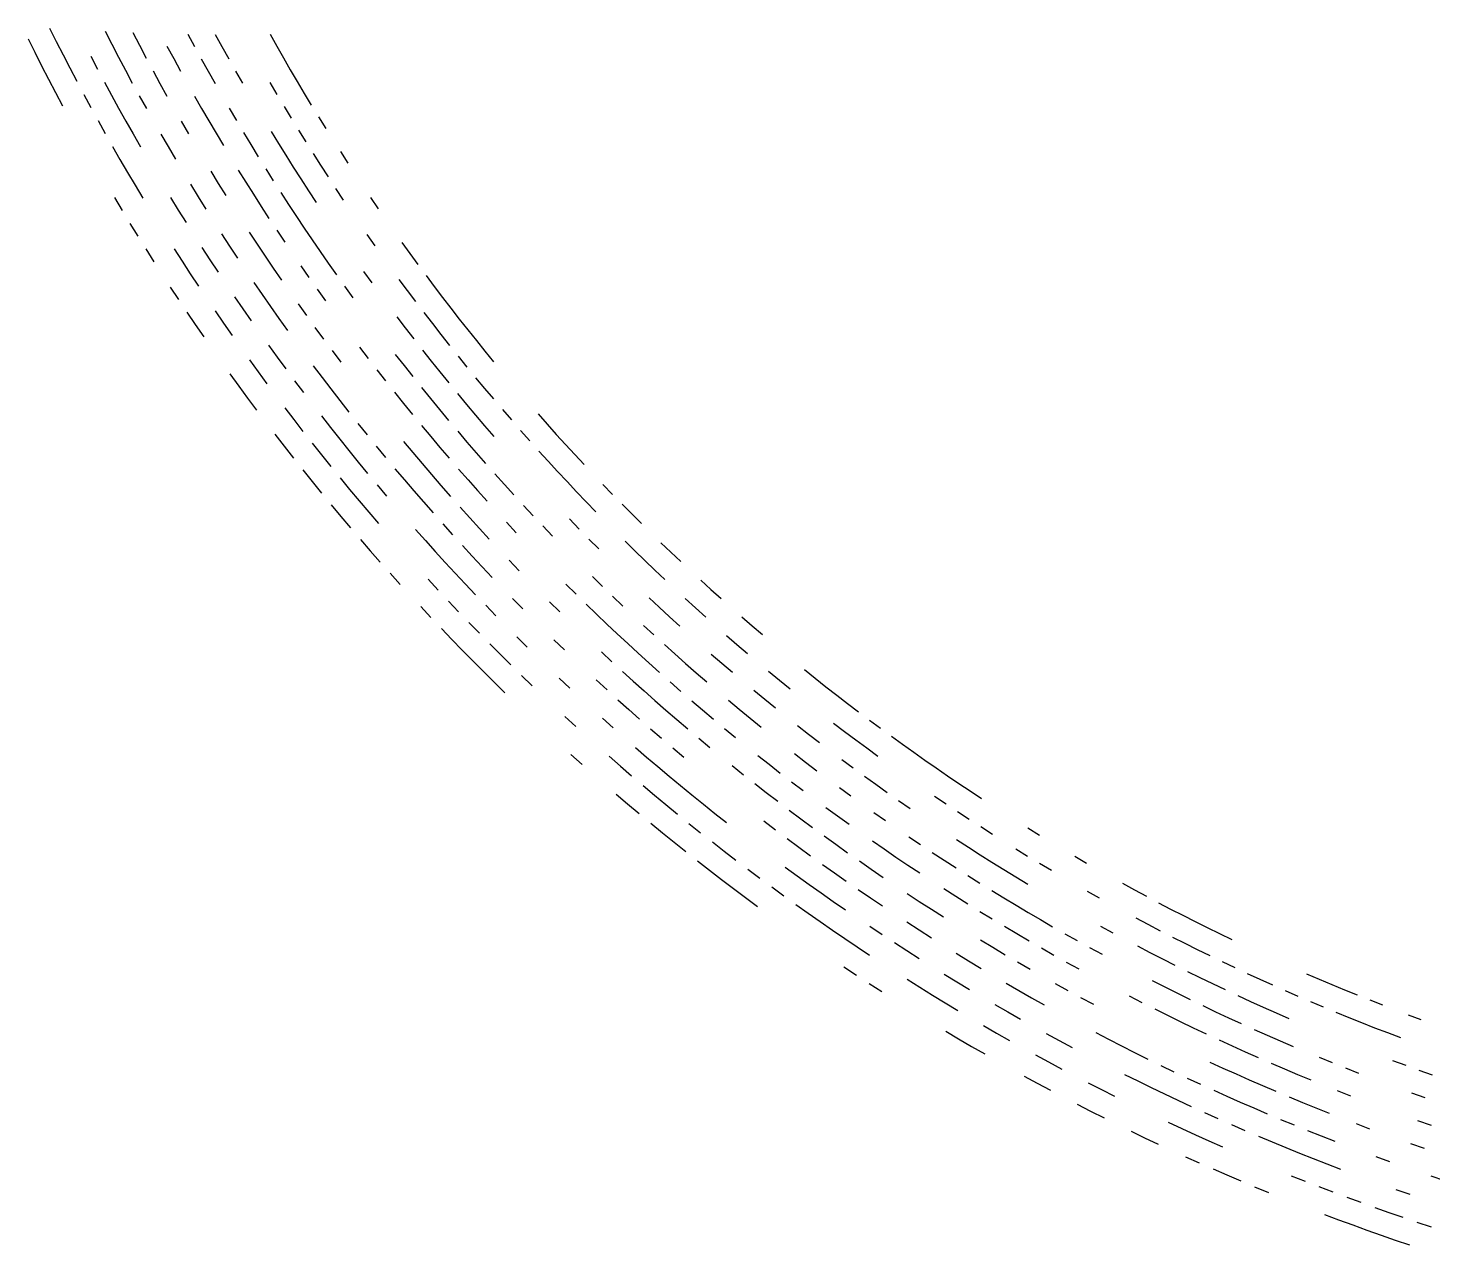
# Model space of a CAD drawing. Header units: metres. Extents: x -298 to 300, y -298 to 299.
# Drawn here: x -267.4 to -92.7, y -282.1 to -130.7 of the extents above; entities that cross this region are included whole.
import ezdxf

# ---------------------------------------------------------------- set-up
doc = ezdxf.new("R2010")
doc.units = ezdxf.units.M

msp = doc.modelspace()

# ---------------------------------------------------------------- linework, layer by layer
for p, q in [((-264.76736, -130.72798, -692.8203), (-263.93808, -132.38762, -692.8203)), ((-267.44308, -132.0641, -692.8203), (-266.6053, -133.74062, -692.8203)), ((-263.93808, -132.38762, -692.8203), (-263.0984, -134.04195, -692.8203)), ((-257.86813, -131.13142, -692.8203), (-257.03647, -132.74767, -692.8203)), ((-257.03647, -132.74767, -692.8203), (-256.19464, -134.35863, -692.8203)), ((-254.42897, -131.27888, -692.8203), (-253.59648, -132.87349, -692.8203)), ((-247.57301, -131.46584, -692.8203), (-246.73946, -133.01735, -692.8203)), ((-244.15678, -131.5056, -692.8203), (-243.32307, -133.0356, -692.8203)), ((-237.34941, -131.47804, -692.8203), (-236.516, -132.96529, -692.8203)), ((-266.6053, -133.74062, -692.8203), (-265.75696, -135.41182, -692.8203)), ((-263.0984, -134.04195, -692.8203), (-262.24832, -135.691, -692.8203)), ((-259.64285, -134.21846, -692.8203), (-258.79175, -135.84575, -692.8203)), ((-256.19464, -134.35863, -692.8203), (-255.34279, -135.96425, -692.8203)), ((-253.59648, -132.87349, -692.8203), (-252.75392, -134.46278, -692.8203)), ((-250.16402, -132.96333, -692.8203), (-249.32103, -134.53108, -692.8203)), ((-249.32103, -134.53108, -692.8203), (-248.46819, -136.09346, -692.8203)), ((-245.8962, -134.56355, -692.8203), (-245.04323, -136.10442, -692.8203)), ((-243.32307, -133.0356, -692.8203), (-242.47975, -134.56032, -692.8203)), ((-236.516, -132.96529, -692.8203), (-235.6733, -134.44722, -692.8203)), ((-235.6733, -134.44722, -692.8203), (-234.82127, -135.92378, -692.8203)), ((-265.75696, -135.41182, -692.8203), (-264.8982, -137.07765, -692.8203)), ((-262.24832, -135.691, -692.8203), (-261.3879, -137.33461, -692.8203)), ((-255.34279, -135.96425, -692.8203), (-254.48079, -137.56447, -692.8203)), ((-251.90147, -136.04677, -692.8203), (-251.03908, -137.62535, -692.8203)), ((-245.04323, -136.10442, -692.8203), (-244.18062, -137.63988, -692.8203)), ((-241.62688, -136.07973, -692.8203), (-240.76448, -137.5937, -692.8203)), ((-234.82127, -135.92378, -692.8203), (-233.96004, -137.39497, -692.8203)), ((-264.8982, -137.07765, -692.8203), (-264.02893, -138.73805, -692.8203)), ((-257.93048, -137.46767, -692.8203), (-257.059, -139.08412, -692.8203)), ((-251.03908, -137.62535, -692.8203), (-250.16676, -139.19847, -692.8203)), ((-237.35753, -137.51204, -692.8203), (-236.48625, -138.99913, -692.8203)), ((-233.96004, -137.39497, -692.8203), (-233.08955, -138.86073, -692.8203)), ((-264.02893, -138.73805, -692.8203), (-263.14932, -140.39293, -692.8203)), ((-260.5172, -138.97282, -692.8203), (-259.63626, -140.60548, -692.8203)), ((-257.059, -139.08412, -692.8203), (-256.17743, -140.69502, -692.8203)), ((-253.60881, -139.1592, -692.8203), (-252.72682, -140.74843, -692.8203)), ((-246.73317, -139.20198, -692.8203), (-245.85109, -140.748, -692.8203)), ((-233.08955, -138.86073, -692.8203), (-232.20992, -140.32094, -692.8203)), ((-256.17743, -140.69502, -692.8203), (-255.28575, -142.30037, -692.8203)), ((-245.85109, -140.748, -692.8203), (-244.9593, -142.28838, -692.8203)), ((-242.42653, -140.69435, -692.8203), (-241.53517, -142.21321, -692.8203)), ((-235.60567, -140.4807, -692.8203), (-234.71577, -141.95668, -692.8203)), ((-258.74506, -142.23256, -692.8203), (-257.84366, -143.85399, -692.8203)), ((-255.28575, -142.30037, -692.8203), (-254.38399, -143.90004, -692.8203)), ((-248.39262, -142.32802, -692.8203), (-247.49086, -143.88438, -692.8203)), ((-244.9593, -142.28838, -692.8203), (-244.05785, -143.82314, -692.8203)), ((-231.32112, -141.77559, -692.8203), (-230.42317, -143.22462, -692.8203)), ((-254.38399, -143.90004, -692.8203), (-253.47224, -145.494, -692.8203)), ((-250.933, -143.91005, -692.8203), (-250.02126, -145.48233, -692.8203)), ((-244.05785, -143.82314, -692.8203), (-243.1468, -145.35219, -692.8203)), ((-240.6343, -143.72646, -692.8203), (-239.72389, -145.23396, -692.8203)), ((-237.22044, -143.59438, -692.8203), (-236.31099, -145.08044, -692.8203)), ((-233.81667, -143.42708, -692.8203), (-232.90831, -144.89174, -692.8203)), ((-256.9321, -145.46971, -692.8203), (-256.0104, -147.07965, -692.8203)), ((-250.02126, -145.48233, -692.8203), (-249.09966, -147.04881, -692.8203)), ((-239.72389, -145.23396, -692.8203), (-238.8041, -146.73573, -692.8203)), ((-236.31099, -145.08044, -692.8203), (-235.39223, -146.56075, -692.8203)), ((-235.39223, -146.56075, -692.8203), (-234.46419, -148.03523, -692.8203)), ((-231.9908, -146.35065, -692.8203), (-231.06416, -147.80376, -692.8203)), ((-228.60017, -146.10555, -692.8203), (-227.67513, -147.53734, -692.8203)), ((-256.0104, -147.07965, -692.8203), (-255.07866, -148.68378, -692.8203)), ((-244.72719, -148.51889, -692.8203), (-243.78664, -150.05202, -692.8203)), ((-241.29597, -148.39291, -692.8203), (-240.35631, -149.90446, -692.8203)), ((-237.8749, -148.23166, -692.8203), (-236.9363, -149.7217, -692.8203)), ((-234.46419, -148.03523, -692.8203), (-233.52687, -149.50383, -692.8203)), ((-231.06416, -147.80376, -692.8203), (-230.12843, -149.25099, -692.8203)), ((-255.07866, -148.68378, -692.8203), (-254.13686, -150.28197, -692.8203)), ((-254.13686, -150.28197, -692.8203), (-253.18501, -151.8742, -692.8203)), ((-247.22707, -150.16423, -692.8203), (-246.27611, -151.71304, -692.8203)), ((-243.78664, -150.05202, -692.8203), (-242.8365, -151.5792, -692.8203)), ((-240.35631, -149.90446, -692.8203), (-239.40715, -151.41008, -692.8203)), ((-233.52687, -149.50383, -692.8203), (-232.5804, -150.9665, -692.8203)), ((-256.70343, -151.81729, -692.8203), (-255.74184, -153.42575, -692.8203)), ((-249.72566, -151.8115, -692.8203), (-248.76433, -153.37595, -692.8203)), ((-246.27611, -151.71304, -692.8203), (-245.31544, -153.25581, -692.8203)), ((-239.40715, -151.41008, -692.8203), (-238.44856, -152.90968, -692.8203)), ((-235.98836, -151.20581, -692.8203), (-235.03114, -152.68393, -692.8203)), ((-232.5804, -150.9665, -692.8203), (-231.62477, -152.4232, -692.8203)), ((-229.18361, -150.6923, -692.8203), (-228.22975, -152.12764, -692.8203)), ((-224.84639, -151.79736, -692.8203), (-223.8857, -153.2054, -692.8203)), ((-248.76433, -153.37595, -692.8203), (-247.7932, -154.93433, -692.8203)), ((-238.44856, -152.90968, -692.8203), (-237.4806, -154.40321, -692.8203)), ((-235.03114, -152.68393, -692.8203), (-234.06465, -154.15598, -692.8203)), ((-254.77019, -155.02812, -692.8203), (-253.78847, -156.62433, -692.8203)), ((-234.06465, -154.15598, -692.8203), (-233.08894, -155.62192, -692.8203)), ((-243.36525, -156.32306, -692.8203), (-242.37575, -157.84743, -692.8203)), ((-239.92879, -156.12437, -692.8203), (-238.94063, -157.62712, -692.8203)), ((-236.50328, -155.89061, -692.8203), (-235.51662, -157.37184, -692.8203)), ((-233.08894, -155.62192, -692.8203), (-232.10408, -157.08165, -692.8203)), ((-232.10408, -157.08165, -692.8203), (-231.11006, -158.53519, -692.8203)), ((-225.31447, -156.39722, -692.8203), (-224.3249, -157.80804, -692.8203)), ((-252.79674, -158.21432, -692.8203), (-251.79506, -159.79803, -692.8203)), ((-249.27834, -158.18228, -692.8203), (-248.27702, -159.74374, -692.8203)), ((-245.82167, -158.03258, -692.8203), (-244.82137, -159.57233, -692.8203)), ((-242.37575, -157.84743, -692.8203), (-241.37666, -159.36551, -692.8203)), ((-238.94063, -157.62712, -692.8203), (-237.94301, -159.12363, -692.8203)), ((-231.11006, -158.53519, -692.8203), (-230.10695, -159.98242, -692.8203)), ((-220.95094, -157.3928, -692.8203), (-219.95525, -158.7762, -692.8203)), ((-219.95525, -158.7762, -692.8203), (-218.95088, -160.15329, -692.8203)), ((-248.27702, -159.74374, -692.8203), (-247.26591, -161.2989, -692.8203)), ((-244.82137, -159.57233, -692.8203), (-243.81142, -161.10574, -692.8203)), ((-237.94301, -159.12363, -692.8203), (-236.93605, -160.6138, -692.8203)), ((-236.93605, -160.6138, -692.8203), (-235.91975, -162.09763, -692.8203)), ((-233.51558, -160.31549, -692.8203), (-232.5012, -161.77779, -692.8203)), ((-230.10695, -159.98242, -692.8203), (-229.09477, -161.42331, -692.8203)), ((-247.26591, -161.2989, -692.8203), (-246.24507, -162.84764, -692.8203)), ((-239.35005, -162.38264, -692.8203), (-238.32259, -163.8816, -692.8203)), ((-225.7007, -161.03432, -692.8203), (-224.68202, -162.44748, -692.8203)), ((-221.30336, -162.00284, -692.8203), (-220.2787, -163.3883, -692.8203)), ((-217.93788, -161.52402, -692.8203), (-216.9163, -162.88837, -692.8203)), ((-249.76198, -162.94641, -692.8203), (-248.73067, -164.51091, -692.8203)), ((-241.76277, -164.15335, -692.8203), (-240.72414, -165.66742, -692.8203)), ((-238.32259, -163.8816, -692.8203), (-237.28572, -165.37405, -692.8203)), ((-231.4777, -163.23369, -692.8203), (-230.44508, -164.68312, -692.8203)), ((-228.07356, -162.8578, -692.8203), (-227.04338, -164.28584, -692.8203)), ((-220.2787, -163.3883, -692.8203), (-219.24538, -164.7673, -692.8203)), ((-216.9163, -162.88837, -692.8203), (-215.88618, -164.24623, -692.8203)), ((-215.88618, -164.24623, -692.8203), (-214.84755, -165.5976, -692.8203)), ((-244.17433, -165.92569, -692.8203), (-243.12453, -167.45486, -692.8203)), ((-240.72414, -165.66742, -692.8203), (-239.67604, -167.17491, -692.8203)), ((-237.28572, -165.37405, -692.8203), (-236.23958, -166.85992, -692.8203)), ((-233.8593, -165.0459, -692.8203), (-232.81526, -166.51024, -692.8203)), ((-214.84755, -165.5976, -692.8203), (-213.80049, -166.94237, -692.8203)), ((-247.68956, -166.0689, -692.8203), (-246.63866, -167.62029, -692.8203)), ((-246.63866, -167.62029, -692.8203), (-245.57808, -169.16505, -692.8203)), ((-243.12453, -167.45486, -692.8203), (-242.06514, -168.9774, -692.8203)), ((-236.23958, -166.85992, -692.8203), (-235.18404, -168.33919, -692.8203)), ((-221.57307, -166.64806, -692.8203), (-220.51924, -168.03511, -692.8203)), ((-218.20341, -166.13977, -692.8203), (-217.15285, -167.50566, -692.8203)), ((-217.15285, -167.50566, -692.8203), (-216.09377, -168.86488, -692.8203)), ((-213.80049, -166.94237, -692.8203), (-212.74501, -168.28055, -692.8203)), ((-231.76204, -167.96799, -692.8203), (-230.69966, -169.41908, -692.8203)), ((-220.51924, -168.03511, -692.8203), (-219.45674, -169.41551, -692.8203)), ((-216.09377, -168.86488, -692.8203), (-215.02614, -170.21744, -692.8203)), ((-212.74501, -168.28055, -692.8203), (-211.68114, -169.61205, -692.8203)), ((-237.55153, -170.16997, -692.8203), (-236.47517, -171.6574, -692.8203)), ((-229.62825, -170.86343, -692.8203), (-228.54774, -172.30103, -692.8203)), ((-226.22426, -170.41492, -692.8203), (-225.14668, -171.83112, -692.8203)), ((-218.38557, -170.78917, -692.8203), (-217.30586, -172.15607, -692.8203)), ((-211.68114, -169.61205, -692.8203), (-210.60896, -170.93681, -692.8203)), ((-210.60896, -170.93681, -692.8203), (-209.52846, -172.2548, -692.8203)), ((-239.91777, -172.00232, -692.8203), (-238.82991, -173.50458, -692.8203)), ((-236.47517, -171.6574, -692.8203), (-235.38957, -173.138, -692.8203)), ((-231.96214, -172.73671, -692.8203), (-230.86986, -174.18892, -692.8203)), ((-221.75917, -171.32712, -692.8203), (-220.67598, -172.71521, -692.8203)), ((-220.67598, -172.71521, -692.8203), (-219.58409, -174.09647, -692.8203)), ((-217.30586, -172.15607, -692.8203), (-216.21754, -173.51616, -692.8203)), ((-213.95006, -171.56322, -692.8203), (-212.86555, -172.9022, -692.8203)), ((-242.33842, -173.75879, -692.8203), (-241.2394, -175.27634, -692.8203)), ((-238.82991, -173.50458, -692.8203), (-237.73262, -174.99995, -692.8203)), ((-234.2947, -174.61176, -692.8203), (-233.19057, -176.0786, -692.8203)), ((-230.86986, -174.18892, -692.8203), (-229.76845, -175.63423, -692.8203)), ((-224.06023, -173.24051, -692.8203), (-222.96498, -174.64304, -692.8203)), ((-216.21754, -173.51616, -692.8203), (-215.12074, -174.86935, -692.8203)), ((-211.77269, -174.23434, -692.8203), (-210.67146, -175.55957, -692.8203)), ((-241.2394, -175.27634, -692.8203), (-240.13084, -176.78693, -692.8203)), ((-229.76845, -175.63423, -692.8203), (-228.65804, -177.07257, -692.8203)), ((-221.86092, -176.03862, -692.8203), (-220.74812, -177.42723, -692.8203)), ((-218.48357, -175.47083, -692.8203), (-217.3744, -176.83821, -692.8203)), ((-214.01546, -176.2156, -692.8203), (-212.90175, -177.55489, -692.8203)), ((-210.67146, -175.55957, -692.8203), (-209.56197, -176.87784, -692.8203)), ((-240.13084, -176.78693, -692.8203), (-239.01283, -178.29051, -692.8203)), ((-235.51003, -177.96983, -692.8203), (-234.38481, -179.44421, -692.8203)), ((-228.65804, -177.07257, -692.8203), (-227.53862, -178.5039, -692.8203)), ((-220.74812, -177.42723, -692.8203), (-219.62666, -178.8088, -692.8203)), ((-217.3744, -176.83821, -692.8203), (-216.25673, -178.1986, -692.8203)), ((-216.25673, -178.1986, -692.8203), (-215.13051, -179.55193, -692.8203)), ((-212.90175, -177.55489, -692.8203), (-211.77968, -178.88713, -692.8203)), ((-208.44423, -178.1891, -692.8203), (-207.31825, -179.49329, -692.8203)), ((-234.38481, -179.44421, -692.8203), (-233.25038, -180.9115, -692.8203)), ((-230.95482, -178.99127, -692.8203), (-229.82329, -180.43698, -692.8203)), ((-226.41023, -179.92816, -692.8203), (-225.2729, -181.34526, -692.8203)), ((-211.77968, -178.88713, -692.8203), (-210.64925, -180.21227, -692.8203)), ((-204.00319, -178.74133, -692.8203), (-202.87389, -180.01758, -692.8203)), ((-236.74867, -181.27641, -692.8203), (-235.60255, -182.7586, -692.8203)), ((-229.82329, -180.43698, -692.8203), (-228.6827, -181.87555, -692.8203)), ((-218.49654, -180.1833, -692.8203), (-217.3578, -181.55064, -692.8203)), ((-217.3578, -181.55064, -692.8203), (-216.21053, -182.91081, -692.8203)), ((-213.99586, -180.89812, -692.8203), (-212.85274, -182.23715, -692.8203)), ((-210.64925, -180.21227, -692.8203), (-209.51051, -181.53029, -692.8203)), ((-206.18416, -180.79037, -692.8203), (-205.04192, -182.08028, -692.8203)), ((-202.87389, -180.01758, -692.8203), (-201.73659, -181.2867, -692.8203)), ((-201.73659, -181.2867, -692.8203), (-200.59132, -182.54865, -692.8203)), ((-235.60255, -182.7586, -692.8203), (-234.44719, -184.23357, -692.8203)), ((-232.1067, -182.37158, -692.8203), (-230.95393, -183.82448, -692.8203)), ((-228.6827, -181.87555, -692.8203), (-227.53313, -183.30692, -692.8203)), ((-227.53313, -183.30692, -692.8203), (-226.37459, -184.73099, -692.8203)), ((-224.12672, -182.7552, -692.8203), (-222.97173, -184.15788, -692.8203)), ((-220.73488, -182.16974, -692.8203), (-219.58363, -183.55112, -692.8203)), ((-216.21053, -182.91081, -692.8203), (-215.05476, -184.26372, -692.8203)), ((-212.85274, -182.23715, -692.8203), (-211.70125, -183.56895, -692.8203)), ((-203.89162, -183.36299, -692.8203), (-202.73329, -184.63843, -692.8203)), ((-200.59132, -182.54865, -692.8203), (-199.43822, -183.80334, -692.8203)), ((-230.95393, -183.82448, -692.8203), (-229.79207, -185.27007, -692.8203)), ((-226.37459, -184.73099, -692.8203), (-225.2071, -186.14777, -692.8203)), ((-219.58363, -183.55112, -692.8203), (-218.42372, -184.92522, -692.8203)), ((-218.42372, -184.92522, -692.8203), (-217.25526, -186.29198, -692.8203)), ((-211.70125, -183.56895, -692.8203), (-210.54146, -184.8935, -692.8203)), ((-202.73329, -184.63843, -692.8203), (-201.56697, -185.90652, -692.8203)), ((-199.43822, -183.80334, -692.8203), (-198.27724, -185.05077, -692.8203)), ((-233.28258, -185.70122, -692.8203), (-232.10878, -187.16151, -692.8203)), ((-228.62114, -186.7083, -692.8203), (-227.44121, -188.13913, -692.8203)), ((-221.80794, -185.55327, -692.8203), (-220.63545, -186.94131, -692.8203)), ((-220.63545, -186.94131, -692.8203), (-219.45424, -188.32195, -692.8203)), ((-217.25526, -186.29198, -692.8203), (-216.0782, -187.65137, -692.8203)), ((-213.89049, -185.60931, -692.8203), (-212.71782, -186.94757, -692.8203)), ((-212.71782, -186.94757, -692.8203), (-211.53676, -188.2784, -692.8203)), ((-209.37337, -186.21071, -692.8203), (-208.19704, -187.52052, -692.8203)), ((-201.56697, -185.90652, -692.8203), (-200.39275, -187.16728, -692.8203)), ((-232.10878, -187.16151, -692.8203), (-230.9258, -188.61438, -692.8203)), ((-227.44121, -188.13913, -692.8203), (-226.25233, -189.56253, -692.8203)), ((-224.03078, -187.55714, -692.8203), (-222.84566, -188.95912, -692.8203)), ((-219.45424, -188.32195, -692.8203), (-218.26442, -189.6951, -692.8203)), ((-216.0782, -187.65137, -692.8203), (-214.89268, -189.00333, -692.8203)), ((-211.53676, -188.2784, -692.8203), (-210.34743, -189.60179, -692.8203)), ((-208.19704, -187.52052, -692.8203), (-207.01247, -188.82292, -692.8203)), ((-200.39275, -187.16728, -692.8203), (-199.21065, -188.42062, -692.8203)), ((-199.21065, -188.42062, -692.8203), (-198.02068, -189.6665, -692.8203)), ((-195.9319, -187.52354, -692.8203), (-194.74767, -188.74883, -692.8203)), ((-229.73378, -190.05978, -692.8203), (-228.53273, -191.49763, -692.8203)), ((-226.25233, -189.56253, -692.8203), (-225.05452, -190.97841, -692.8203)), ((-218.26442, -189.6951, -692.8203), (-217.066, -191.06075, -692.8203)), ((-213.69868, -190.34778, -692.8203), (-212.49626, -191.68471, -692.8203)), ((-205.81981, -190.11784, -692.8203), (-204.61903, -191.40523, -692.8203)), ((-198.02068, -189.6665, -692.8203), (-196.82292, -190.90485, -692.8203)), ((-193.55574, -189.96661, -692.8203), (-192.35622, -191.1769, -692.8203)), ((-228.53273, -191.49763, -692.8203), (-227.32265, -192.92792, -692.8203)), ((-225.05452, -190.97841, -692.8203), (-223.84789, -192.38672, -692.8203)), ((-212.49626, -191.68471, -692.8203), (-211.28548, -193.01404, -692.8203)), ((-207.9439, -192.22597, -692.8203), (-206.72981, -193.52664, -692.8203)), ((-200.10783, -191.81105, -692.8203), (-198.89656, -193.06245, -692.8203)), ((-192.35622, -191.1769, -692.8203), (-191.14915, -192.37958, -692.8203)), ((-219.23778, -193.11984, -692.8203), (-218.01784, -194.49153, -692.8203)), ((-215.85902, -192.41882, -692.8203), (-214.64357, -193.76929, -692.8203)), ((-211.28548, -193.01404, -692.8203), (-210.06639, -194.33571, -692.8203)), ((-203.41023, -192.68503, -692.8203), (-202.19337, -193.9572, -692.8203)), ((-226.10359, -194.35054, -692.8203), (-224.87569, -195.76546, -692.8203)), ((-218.01784, -194.49153, -692.8203), (-216.78929, -195.85551, -692.8203)), ((-213.41963, -195.11205, -692.8203), (-212.18733, -196.4471, -692.8203)), ((-197.67747, -194.30624, -692.8203), (-196.4506, -195.54231, -692.8203)), ((-193.1834, -194.57433, -692.8203), (-191.95497, -195.78215, -692.8203)), ((-188.71248, -194.76205, -692.8203), (-187.48299, -195.94176, -692.8203)), ((-224.87569, -195.76546, -692.8203), (-223.63887, -197.17264, -692.8203)), ((-216.78929, -195.85551, -692.8203), (-215.55223, -197.21172, -692.8203)), ((-215.55223, -197.21172, -692.8203), (-214.30669, -198.56012, -692.8203)), ((-212.18733, -196.4471, -692.8203), (-210.94667, -197.77437, -692.8203)), ((-207.60347, -196.95592, -692.8203), (-206.35973, -198.25435, -692.8203)), ((-191.95497, -195.78215, -692.8203), (-190.71898, -196.98221, -692.8203)), ((-190.71898, -196.98221, -692.8203), (-189.47548, -198.17447, -692.8203)), ((-187.48299, -195.94176, -692.8203), (-186.24611, -197.1137, -692.8203)), ((-222.39326, -198.57199, -692.8203), (-221.13893, -199.96349, -692.8203)), ((-214.30669, -198.56012, -692.8203), (-213.05269, -199.90065, -692.8203)), ((-210.94667, -197.77437, -692.8203), (-209.69771, -199.09378, -692.8203)), ((-197.247, -198.96855, -692.8203), (-195.99086, -200.2018, -692.8203)), ((-189.47548, -198.17447, -692.8203), (-188.22456, -199.35887, -692.8203)), ((-217.68346, -199.31282, -692.8203), (-216.4247, -200.67456, -692.8203)), ((-213.05269, -199.90065, -692.8203), (-211.79033, -201.23328, -692.8203)), ((-200.53847, -199.91406, -692.8203), (-199.27632, -201.168, -692.8203)), ((-183.75044, -199.4341, -692.8203), (-182.49171, -200.58246, -692.8203)), ((-182.49171, -200.58246, -692.8203), (-181.22585, -201.7229, -692.8203)), ((-215.15736, -202.02837, -692.8203), (-213.8816, -203.37416, -692.8203)), ((-210.51964, -202.55792, -692.8203), (-209.24068, -203.87454, -692.8203)), ((-207.17506, -201.70894, -692.8203), (-205.9015, -203.00455, -692.8203)), ((-202.57997, -202.1023, -692.8203), (-201.30403, -203.369, -692.8203)), ((-198.00636, -202.41397, -692.8203), (-196.72859, -203.6519, -692.8203)), ((-194.72704, -201.42712, -692.8203), (-193.45555, -202.64447, -692.8203)), ((-190.20134, -201.60556, -692.8203), (-188.92885, -202.79446, -692.8203)), ((-185.70052, -201.70395, -692.8203), (-184.4275, -202.86453, -692.8203)), ((-218.6042, -202.72264, -692.8203), (-217.32387, -204.0902, -692.8203)), ((-196.72859, -203.6519, -692.8203), (-195.44307, -204.88179, -692.8203)), ((-188.92885, -202.79446, -692.8203), (-187.64894, -203.97531, -692.8203)), ((-187.64894, -203.97531, -692.8203), (-186.36162, -205.14809, -692.8203)), ((-184.4275, -202.86453, -692.8203), (-183.1473, -204.01709, -692.8203)), ((-178.67278, -203.97975, -692.8203), (-177.3857, -205.0961, -692.8203)), ((-216.03499, -205.44966, -692.8203), (-214.73763, -206.80098, -692.8203)), ((-212.5974, -204.71191, -692.8203), (-211.30482, -206.04153, -692.8203)), ((-195.44307, -204.88179, -692.8203), (-194.14989, -206.10355, -692.8203)), ((-194.14989, -206.10355, -692.8203), (-192.84908, -207.31715, -692.8203)), ((-190.88979, -205.05504, -692.8203), (-189.59563, -206.24818, -692.8203)), ((-177.3857, -205.0961, -692.8203), (-176.0916, -206.2043, -692.8203)), ((-214.73763, -206.80098, -692.8203), (-213.43178, -208.14412, -692.8203)), ((-210.00398, -207.363, -692.8203), (-208.69484, -208.67628, -692.8203)), ((-206.65804, -206.48352, -692.8203), (-205.3545, -207.77574, -692.8203)), ((-202.03236, -206.84294, -692.8203), (-200.7267, -208.1061, -692.8203)), ((-192.84908, -207.31715, -692.8203), (-191.54063, -208.52254, -692.8203)), ((-188.29399, -207.43314, -692.8203), (-186.98497, -208.60988, -692.8203)), ((-180.5652, -206.29788, -692.8203), (-179.2635, -207.42607, -692.8203)), ((-179.2635, -207.42607, -692.8203), (-177.95476, -208.54602, -692.8203)), ((-213.43178, -208.14412, -692.8203), (-212.11757, -209.47903, -692.8203)), ((-212.11757, -209.47903, -692.8203), (-210.795, -210.80562, -692.8203)), ((-208.69484, -208.67628, -692.8203), (-207.37749, -209.98126, -692.8203)), ((-196.12163, -208.35483, -692.8203), (-194.80663, -209.58076, -692.8203)), ((-191.54063, -208.52254, -692.8203), (-190.22469, -209.71968, -692.8203)), ((-186.98497, -208.60988, -692.8203), (-185.6686, -209.77838, -692.8203)), ((-182.45595, -208.6175, -692.8203), (-181.1396, -209.75749, -692.8203)), ((-210.795, -210.80562, -692.8203), (-209.46413, -212.12387, -692.8203)), ((-206.05196, -211.27795, -692.8203), (-204.71837, -212.56625, -692.8203)), ((-193.48396, -210.79842, -692.8203), (-192.15364, -212.00772, -692.8203)), ((-190.22469, -209.71968, -692.8203), (-188.90126, -210.90851, -692.8203)), ((-185.6686, -209.77838, -692.8203), (-184.34492, -210.93855, -692.8203)), ((-184.34492, -210.93855, -692.8203), (-183.01399, -212.09038, -692.8203)), ((-181.1396, -209.75749, -692.8203), (-179.81618, -210.8892, -692.8203)), ((-175.3163, -210.76115, -692.8203), (-173.98674, -211.8562, -692.8203)), ((-170.84657, -210.55508, -692.8203), (-169.51839, -211.62204, -692.8203)), ((-209.46413, -212.12387, -692.8203), (-208.12502, -213.43373, -692.8203)), ((-201.39565, -211.60292, -692.8203), (-200.0601, -212.86195, -692.8203)), ((-196.76253, -211.8459, -692.8203), (-195.42555, -213.07578, -692.8203)), ((-192.15364, -212.00772, -692.8203), (-190.81581, -213.20862, -692.8203)), ((-187.57039, -212.08899, -692.8203), (-186.23213, -213.26108, -692.8203)), ((-177.14815, -213.12752, -692.8203), (-175.80367, -214.23404, -692.8203)), ((-173.98674, -211.8562, -692.8203), (-172.65031, -212.94289, -692.8203)), ((-169.51839, -211.62204, -692.8203), (-168.18355, -212.68062, -692.8203)), ((-168.18355, -212.68062, -692.8203), (-166.84212, -213.7308, -692.8203)), ((-194.08095, -214.29724, -692.8203), (-192.72865, -215.51021, -692.8203)), ((-190.81581, -213.20862, -692.8203), (-189.47047, -214.4011, -692.8203)), ((-189.47047, -214.4011, -692.8203), (-188.11766, -215.58505, -692.8203)), ((-184.88658, -214.42471, -692.8203), (-183.53377, -215.57988, -692.8203)), ((-180.33058, -214.3688, -692.8203), (-178.97823, -215.49532, -692.8203)), ((-175.80367, -214.23404, -692.8203), (-174.45229, -215.33209, -692.8203)), ((-166.84212, -213.7308, -692.8203), (-165.49413, -214.77249, -692.8203)), ((-165.49413, -214.77249, -692.8203), (-164.1396, -215.80571, -692.8203)), ((-200.66942, -216.38051, -692.8203), (-199.30391, -217.63486, -692.8203)), ((-196.00648, -216.58826, -692.8203), (-194.63979, -217.81328, -692.8203)), ((-192.72865, -215.51021, -692.8203), (-191.36882, -216.71465, -692.8203)), ((-188.11766, -215.58505, -692.8203), (-186.75746, -216.7605, -692.8203)), ((-183.53377, -215.57988, -692.8203), (-182.17372, -216.72649, -692.8203)), ((-178.97823, -215.49532, -692.8203), (-177.61879, -216.6133, -692.8203)), ((-177.61879, -216.6133, -692.8203), (-176.25246, -217.72269, -692.8203)), ((-190.00145, -217.9105, -692.8203), (-188.6266, -219.09773, -692.8203)), ((-186.75746, -216.7605, -692.8203), (-185.38991, -217.92737, -692.8203)), ((-180.8065, -217.86452, -692.8203), (-179.4322, -218.99394, -692.8203)), ((-171.72896, -217.50256, -692.8203), (-170.35713, -218.5749, -692.8203)), ((-167.23732, -217.20486, -692.8203), (-165.86748, -218.24898, -692.8203)), ((-165.86748, -218.24898, -692.8203), (-164.49113, -219.28445, -692.8203)), ((-162.77867, -216.83035, -692.8203), (-161.41133, -217.84644, -692.8203)), ((-184.01509, -219.08559, -692.8203), (-182.63301, -220.23515, -692.8203)), ((-170.35713, -218.5749, -692.8203), (-168.97865, -219.6386, -692.8203)), ((-164.49113, -219.28445, -692.8203), (-163.10832, -220.31125, -692.8203)), ((-160.03761, -218.8539, -692.8203), (-158.65764, -219.85269, -692.8203)), ((-158.65764, -219.85269, -692.8203), (-157.27144, -220.8428, -692.8203)), ((-199.92024, -221.11351, -692.8203), (-198.52492, -222.36313, -692.8203)), ((-195.16054, -221.346, -692.8203), (-193.76399, -222.56557, -692.8203)), ((-191.8835, -220.23741, -692.8203), (-190.49397, -221.43642, -692.8203)), ((-190.49397, -221.43642, -692.8203), (-189.097, -222.62665, -692.8203)), ((-187.24434, -220.27629, -692.8203), (-185.85469, -221.44614, -692.8203)), ((-176.66243, -221.22672, -692.8203), (-175.26714, -222.33, -692.8203)), ((-172.11195, -220.99901, -692.8203), (-170.71815, -222.07368, -692.8203)), ((-166.20177, -221.73987, -692.8203), (-164.80348, -222.77734, -692.8203)), ((-163.10832, -220.31125, -692.8203), (-161.71913, -221.3293, -692.8203)), ((-157.27144, -220.8428, -692.8203), (-155.87904, -221.82414, -692.8203)), ((-155.87904, -221.82414, -692.8203), (-154.48055, -222.79672, -692.8203)), ((-193.76399, -222.56557, -692.8203), (-192.35982, -223.77634, -692.8203)), ((-189.097, -222.62665, -692.8203), (-187.69258, -223.80809, -692.8203)), ((-179.84743, -222.50807, -692.8203), (-178.44398, -223.63135, -692.8203)), ((-175.26714, -222.33, -692.8203), (-173.86491, -223.42447, -692.8203)), ((-170.71815, -222.07368, -692.8203), (-169.3177, -223.13956, -692.8203)), ((-154.48055, -222.79672, -692.8203), (-153.07594, -223.76048, -692.8203)), ((-190.94814, -224.97826, -692.8203), (-189.52888, -226.17128, -692.8203)), ((-187.69258, -223.80809, -692.8203), (-186.28075, -224.98065, -692.8203)), ((-186.28075, -224.98065, -692.8203), (-184.86162, -226.1443, -692.8203)), ((-177.0335, -224.74576, -692.8203), (-175.61607, -225.8513, -692.8203)), ((-172.45589, -224.5101, -692.8203), (-171.04005, -225.58685, -692.8203)), ((-166.49684, -225.24478, -692.8203), (-165.07655, -226.28404, -692.8203)), ((-163.39876, -223.80603, -692.8203), (-161.98763, -224.82585, -692.8203)), ((-161.98763, -224.82585, -692.8203), (-160.57008, -225.83676, -692.8203)), ((-153.07594, -223.76048, -692.8203), (-151.66536, -224.7154, -692.8203)), ((-151.66536, -224.7154, -692.8203), (-150.2488, -225.66142, -692.8203)), ((-194.29243, -226.05891, -692.8203), (-192.8662, -227.27303, -692.8203)), ((-189.52888, -226.17128, -692.8203), (-188.10219, -227.35535, -692.8203)), ((-184.86162, -226.1443, -692.8203), (-183.43523, -227.29904, -692.8203)), ((-175.61607, -225.8513, -692.8203), (-174.19179, -226.94788, -692.8203)), ((-159.14626, -226.83875, -692.8203), (-157.7162, -227.83174, -692.8203)), ((-154.67885, -226.28749, -692.8203), (-153.25237, -227.25243, -692.8203)), ((-150.2488, -225.66142, -692.8203), (-148.82637, -226.59851, -692.8203)), ((-192.8662, -227.27303, -692.8203), (-191.43239, -228.47813, -692.8203)), ((-188.10219, -227.35535, -692.8203), (-186.6681, -228.53041, -692.8203)), ((-183.43523, -227.29904, -692.8203), (-182.0016, -228.44475, -692.8203)), ((-182.0016, -228.44475, -692.8203), (-180.56084, -229.58142, -692.8203)), ((-172.76057, -228.03549, -692.8203), (-171.32265, -229.11406, -692.8203)), ((-168.18831, -227.71352, -692.8203), (-166.75252, -228.76337, -692.8203)), ((-166.75252, -228.76337, -692.8203), (-165.31013, -229.80415, -692.8203)), ((-162.21663, -228.33566, -692.8203), (-160.77705, -229.34795, -692.8203)), ((-151.81984, -228.20836, -692.8203), (-150.38136, -229.15524, -692.8203)), ((-189.99104, -229.6742, -692.8203), (-188.54225, -230.86118, -692.8203)), ((-185.22667, -229.69641, -692.8203), (-183.77797, -230.85335, -692.8203)), ((-175.92583, -229.38701, -692.8203), (-174.4793, -230.48546, -692.8203)), ((-171.32265, -229.11406, -692.8203), (-169.87794, -230.18358, -692.8203)), ((-148.93697, -230.0931, -692.8203), (-147.48677, -231.02184, -692.8203)), ((-143.07869, -230.25684, -692.8203), (-141.62758, -231.14871, -692.8203)), ((-188.54225, -230.86118, -692.8203), (-187.08604, -232.039, -692.8203)), ((-187.08604, -232.039, -692.8203), (-185.62245, -233.20764, -692.8203)), ((-182.32204, -232.00113, -692.8203), (-180.8589, -233.13974, -692.8203)), ((-173.02592, -231.57478, -692.8203), (-171.56575, -232.65495, -692.8203)), ((-168.42659, -231.24399, -692.8203), (-166.96858, -232.29523, -692.8203)), ((-166.96858, -232.29523, -692.8203), (-165.50404, -233.3373, -692.8203)), ((-162.40596, -231.8584, -692.8203), (-160.94429, -232.8718, -692.8203)), ((-157.87904, -231.34521, -692.8203), (-156.42073, -232.33015, -692.8203)), ((-151.93446, -231.71323, -692.8203), (-150.47398, -232.66078, -692.8203)), ((-180.8589, -233.13974, -692.8203), (-179.38869, -234.26912, -692.8203)), ((-171.56575, -232.65495, -692.8203), (-170.0988, -233.72592, -692.8203)), ((-160.94429, -232.8718, -692.8203), (-159.47627, -233.87596, -692.8203)), ((-159.47627, -233.87596, -692.8203), (-158.00203, -234.87088, -692.8203)), ((-154.95625, -233.3059, -692.8203), (-153.48567, -234.2724, -692.8203)), ((-150.47398, -232.66078, -692.8203), (-149.00758, -233.5991, -692.8203)), ((-149.00758, -233.5991, -692.8203), (-147.53535, -234.52821, -692.8203)), ((-144.56898, -232.85185, -692.8203), (-143.10155, -233.75307, -692.8203)), ((-137.24117, -233.76941, -692.8203), (-135.7682, -234.62453, -692.8203)), ((-184.15157, -234.36707, -692.8203), (-182.67348, -235.5172, -692.8203)), ((-182.67348, -235.5172, -692.8203), (-181.18819, -236.65802, -692.8203)), ((-177.91145, -235.38922, -692.8203), (-176.42717, -236.50003, -692.8203)), ((-173.25166, -235.12764, -692.8203), (-171.76918, -236.20914, -692.8203)), ((-168.6252, -234.78763, -692.8203), (-167.14497, -235.84004, -692.8203)), ((-167.14497, -235.84004, -692.8203), (-165.65816, -236.88313, -692.8203)), ((-164.033, -234.37013, -692.8203), (-162.5555, -235.39369, -692.8203)), ((-162.5555, -235.39369, -692.8203), (-161.07164, -236.40793, -692.8203)), ((-158.00203, -234.87088, -692.8203), (-156.52153, -235.85649, -692.8203)), ((-153.48567, -234.2724, -692.8203), (-152.00905, -235.22964, -692.8203)), ((-147.53535, -234.52821, -692.8203), (-146.05733, -235.44804, -692.8203)), ((-146.05733, -235.44804, -692.8203), (-144.57353, -236.35855, -692.8203)), ((-141.6285, -234.64503, -692.8203), (-140.14989, -235.52771, -692.8203)), ((-181.18819, -236.65802, -692.8203), (-179.69576, -237.78947, -692.8203)), ((-174.93599, -237.60146, -692.8203), (-173.43791, -238.6935, -692.8203)), ((-171.76918, -236.20914, -692.8203), (-170.27992, -237.2813, -692.8203)), ((-170.27992, -237.2813, -692.8203), (-168.78401, -238.34406, -692.8203)), ((-150.5265, -236.17758, -692.8203), (-149.03804, -237.11617, -692.8203)), ((-144.57353, -236.35855, -692.8203), (-143.08412, -237.2597, -692.8203)), ((-131.31752, -237.13405, -692.8203), (-129.82356, -237.95184, -692.8203)), ((-179.69576, -237.78947, -692.8203), (-178.19624, -238.91151, -692.8203)), ((-178.19624, -238.91151, -692.8203), (-176.68977, -240.02411, -692.8203)), ((-168.78401, -238.34406, -692.8203), (-167.28145, -239.39738, -692.8203)), ((-167.28145, -239.39738, -692.8203), (-165.7723, -240.44127, -692.8203)), ((-164.16484, -237.91685, -692.8203), (-162.66508, -238.94116, -692.8203)), ((-162.66508, -238.94116, -692.8203), (-161.15895, -239.95601, -692.8203)), ((-158.08498, -238.40831, -692.8203), (-156.58226, -239.3944, -692.8203)), ((-156.58226, -239.3944, -692.8203), (-155.07344, -240.37099, -692.8203)), ((-153.54222, -237.79973, -692.8203), (-152.04347, -238.75723, -692.8203)), ((-152.04347, -238.75723, -692.8203), (-150.53877, -239.70529, -692.8203)), ((-147.54372, -238.04538, -692.8203), (-146.0436, -238.96518, -692.8203)), ((-146.0436, -238.96518, -692.8203), (-144.53773, -239.87553, -692.8203)), ((-135.68129, -238.11972, -692.8203), (-134.18105, -238.9649, -692.8203)), ((-129.82356, -237.95184, -692.8203), (-128.32454, -238.76024, -692.8203)), ((-171.93306, -239.77608, -692.8203), (-170.4214, -240.8492, -692.8203)), ((-170.4214, -240.8492, -692.8203), (-168.90306, -241.91277, -692.8203)), ((-155.07344, -240.37099, -692.8203), (-153.55849, -241.33807, -692.8203)), ((-149.02815, -240.64389, -692.8203), (-147.51167, -241.57297, -692.8203)), ((-144.53773, -239.87553, -692.8203), (-143.0262, -240.77637, -692.8203)), ((-143.0262, -240.77637, -692.8203), (-141.50905, -241.6677, -692.8203)), ((-126.82044, -239.55917, -692.8203), (-125.31141, -240.34863, -692.8203)), ((-125.31141, -240.34863, -692.8203), (-123.79743, -241.1286, -692.8203)), ((-123.79743, -241.1286, -692.8203), (-122.27863, -241.89902, -692.8203)), ((-168.90306, -241.91277, -692.8203), (-167.37807, -242.96677, -692.8203)), ((-162.73454, -242.50041, -692.8203), (-161.20604, -243.51562, -692.8203)), ((-158.1277, -241.9572, -692.8203), (-156.60274, -242.94344, -692.8203)), ((-145.9894, -242.49248, -692.8203), (-144.46141, -243.4024, -692.8203)), ((-141.50905, -241.6677, -692.8203), (-139.98637, -242.54948, -692.8203)), ((-134.03157, -242.46835, -692.8203), (-132.50404, -243.3031, -692.8203)), ((-129.64894, -241.44371, -692.8203), (-128.12798, -242.25092, -692.8203)), ((-128.12798, -242.25092, -692.8203), (-126.602, -243.04852, -692.8203)), ((-122.27863, -241.89902, -692.8203), (-120.75501, -242.65988, -692.8203)), ((-120.75501, -242.65988, -692.8203), (-119.22669, -243.41113, -692.8203)), ((-167.37807, -242.96677, -692.8203), (-165.84651, -244.01117, -692.8203)), ((-165.84651, -244.01117, -692.8203), (-164.30849, -245.04588, -692.8203)), ((-159.67122, -244.52118, -692.8203), (-158.13008, -245.5171, -692.8203)), ((-156.60274, -242.94344, -692.8203), (-155.07161, -243.92007, -692.8203)), ((-148.9778, -244.18188, -692.8203), (-147.4391, -245.11055, -692.8203)), ((-144.46141, -243.4024, -692.8203), (-142.92775, -244.3027, -692.8203)), ((-138.4582, -243.42166, -692.8203), (-136.92458, -244.2842, -692.8203)), ((-125.07105, -243.83655, -692.8203), (-123.535225, -244.61493, -692.8203)), ((-123.535225, -244.61493, -692.8203), (-121.994514, -245.38362, -692.8203)), ((-119.22669, -243.41113, -692.8203), (-117.69367, -244.15277, -692.8203)), ((-164.30849, -245.04588, -692.8203), (-162.76393, -246.07094, -692.8203)), ((-158.13008, -245.5171, -692.8203), (-156.58278, -246.50328, -692.8203)), ((-151.9912, -245.84438, -692.8203), (-150.44197, -246.79196, -692.8203)), ((-147.4391, -245.11055, -692.8203), (-145.89464, -246.02953, -692.8203)), ((-141.38847, -245.19333, -692.8203), (-139.84364, -246.07425, -692.8203)), ((-135.38557, -245.13708, -692.8203), (-133.84126, -245.98029, -692.8203)), ((-129.43349, -244.94366, -692.8203), (-127.89057, -245.74944, -692.8203)), ((-127.89057, -245.74944, -692.8203), (-126.34266, -246.5455, -692.8203)), ((-121.994514, -245.38362, -692.8203), (-120.44904, -246.14262, -692.8203)), ((-165.9532, -247.54385, -692.8203), (-164.39284, -248.57927, -692.8203)), ((-150.44197, -246.79196, -692.8203), (-148.88686, -247.72978, -692.8203)), ((-144.34444, -246.9388, -692.8203), (-142.78859, -247.83826, -692.8203)), ((-138.29335, -246.94547, -692.8203), (-136.73763, -247.80688, -692.8203)), ((-126.34266, -246.5455, -692.8203), (-124.78974, -247.33182, -692.8203)), ((-123.23194, -248.10834, -692.8203), (-121.66932, -248.87506, -692.8203)), ((-118.89881, -246.89189, -692.8203), (-117.344, -247.63138, -692.8203)), ((-162.82603, -249.60484, -692.8203), (-161.25282, -250.62054, -692.8203)), ((-158.09227, -249.08751, -692.8203), (-156.52254, -250.07338, -692.8203)), ((-153.46977, -248.44635, -692.8203), (-151.90419, -249.40318, -692.8203)), ((-151.90419, -249.40318, -692.8203), (-150.33266, -250.35013, -692.8203)), ((-145.75917, -249.57599, -692.8203), (-144.18672, -250.48431, -692.8203)), ((-139.66011, -249.60779, -692.8203), (-138.0876, -250.47775, -692.8203)), ((-127.61219, -249.25545, -692.8203), (-126.042244, -250.04968, -692.8203)), ((-121.66932, -248.87506, -692.8203), (-120.10194, -249.63193, -692.8203)), ((-120.10194, -249.63193, -692.8203), (-118.529854, -250.37892, -692.8203)), ((-115.78455, -248.36108, -692.8203), (-114.22053, -249.08098, -692.8203)), ((-114.22053, -249.08098, -692.8203), (-112.65211, -249.79103, -692.8203)), ((-108.40089, -248.39888, -692.8203), (-106.83686, -249.07234, -692.8203)), ((-106.83686, -249.07234, -692.8203), (-105.268684, -249.73598, -692.8203)), ((-105.268684, -249.73598, -692.8203), (-103.69636, -250.38972, -692.8203)), ((-156.52254, -250.07338, -692.8203), (-154.94667, -251.04935, -692.8203)), ((-154.94667, -251.04935, -692.8203), (-153.3647, -252.01538, -692.8203)), ((-144.18672, -250.48431, -692.8203), (-142.6086, -251.38272, -692.8203)), ((-142.6086, -251.38272, -692.8203), (-141.02489, -252.27118, -692.8203)), ((-136.50972, -251.33783, -692.8203), (-134.92647, -252.18794, -692.8203)), ((-130.46162, -251.15428, -692.8203), (-128.87968, -251.9664, -692.8203)), ((-126.042244, -250.04968, -692.8203), (-124.467354, -250.83403, -692.8203)), ((-124.467354, -250.83403, -692.8203), (-122.88758, -251.60844, -692.8203)), ((-116.95313, -251.11603, -692.8203), (-115.37177, -251.84322, -692.8203)), ((-111.07923, -250.4912, -692.8203), (-109.50196, -251.18144, -692.8203)), ((-103.69636, -250.38972, -692.8203), (-102.12, -251.03355, -692.8203)), ((-153.3647, -252.01538, -692.8203), (-151.77672, -252.97147, -692.8203)), ((-147.17192, -252.21431, -692.8203), (-145.58287, -253.13144, -692.8203)), ((-145.58287, -253.13144, -692.8203), (-143.98808, -254.03857, -692.8203)), ((-127.29267, -252.76854, -692.8203), (-125.70069, -253.56067, -692.8203)), ((-121.302986, -252.37292, -692.8203), (-119.71363, -253.12741, -692.8203)), ((-119.71363, -253.12741, -692.8203), (-118.11964, -253.8719, -692.8203)), ((-115.37177, -251.84322, -692.8203), (-113.78596, -252.56044, -692.8203)), ((-113.78596, -252.56044, -692.8203), (-112.19569, -253.26767, -692.8203)), ((-112.19569, -253.26767, -692.8203), (-110.60096, -253.96489, -692.8203)), ((-107.92048, -251.86179, -692.8203), (-106.334724, -252.53215, -692.8203)), ((-104.74482, -253.19254, -692.8203), (-103.150826, -253.84293, -692.8203)), ((-100.53962, -251.6675, -692.8203), (-98.95533, -252.29147, -692.8203)), ((-148.58293, -254.85358, -692.8203), (-146.97725, -255.77954, -692.8203)), ((-125.70069, -253.56067, -692.8203), (-124.10377, -254.3428, -692.8203)), ((-124.10377, -254.3428, -692.8203), (-122.50196, -255.11487, -692.8203)), ((-122.50196, -255.11487, -692.8203), (-120.89539, -255.87683, -692.8203)), ((-118.11964, -253.8719, -692.8203), (-116.521, -254.60635, -692.8203)), ((-103.150826, -253.84293, -692.8203), (-101.55274, -254.48328, -692.8203)), ((-101.55274, -254.48328, -692.8203), (-99.95075, -255.11357, -692.8203)), ((-99.95075, -255.11357, -692.8203), (-98.34486, -255.73376, -692.8203)), ((-95.775154, -253.50949, -692.8203), (-94.17939, -254.10347, -692.8203)), ((-153.29292, -255.5495, -692.8203), (-151.68263, -256.50513, -692.8203)), ((-151.68263, -256.50513, -692.8203), (-150.06636, -257.4506, -692.8203)), ((-146.97725, -255.77954, -692.8203), (-145.36583, -256.69534, -692.8203)), ((-140.78163, -255.82265, -692.8203), (-139.17012, -256.69952, -692.8203)), ((-139.17012, -256.69952, -692.8203), (-137.55312, -257.56625, -692.8203)), ((-134.63533, -255.72493, -692.8203), (-133.02455, -256.56317, -692.8203)), ((-133.02455, -256.56317, -692.8203), (-131.40858, -257.39127, -692.8203)), ((-119.284065, -256.6287, -692.8203), (-117.6681, -257.3704, -692.8203)), ((-114.91773, -255.33073, -692.8203), (-113.310005, -256.045, -692.8203)), ((-113.310005, -256.045, -692.8203), (-111.69788, -256.74918, -692.8203)), ((-111.69788, -256.74918, -692.8203), (-110.08131, -257.4432, -692.8203)), ((-98.34486, -255.73376, -692.8203), (-96.735054, -256.34384, -692.8203)), ((-150.06636, -257.4506, -692.8203), (-148.44423, -258.38586, -692.8203)), ((-142.12587, -258.49652, -692.8203), (-140.49751, -259.3818, -692.8203)), ((-131.40858, -257.39127, -692.8203), (-129.78743, -258.2092, -692.8203)), ((-129.78743, -258.2092, -692.8203), (-128.16121, -259.01688, -692.8203)), ((-117.6681, -257.3704, -692.8203), (-116.04749, -258.10193, -692.8203)), ((-116.04749, -258.10193, -692.8203), (-114.42231, -258.82324, -692.8203)), ((-140.49751, -259.3818, -692.8203), (-138.86366, -260.25684, -692.8203)), ((-126.529976, -259.81436, -692.8203), (-124.893745, -260.60156, -692.8203)), ((-120.44642, -259.38638, -692.8203), (-118.81312, -260.13535, -692.8203)), ((-118.81312, -260.13535, -692.8203), (-117.17512, -260.87402, -692.8203)), ((-112.79267, -259.53436, -692.8203), (-111.15858, -260.2352, -692.8203)), ((-111.15858, -260.2352, -692.8203), (-109.52021, -260.92575, -692.8203)), ((-106.835396, -258.80066, -692.8203), (-105.20612, -259.46408, -692.8203)), ((-103.5727, -260.11722, -692.8203), (-101.93525, -260.7601, -692.8203)), ((-97.69282, -259.179, -692.8203), (-96.06141, -259.7849, -692.8203)), ((-94.42628, -260.38055, -692.8203), (-92.78742, -260.96594, -692.8203)), ((-143.5431, -261.13028, -692.8203), (-141.89803, -262.02448, -692.8203)), ((-141.89803, -262.02448, -692.8203), (-140.24739, -262.9083, -692.8203)), ((-135.5796, -261.97595, -692.8203), (-133.92958, -262.82, -692.8203)), ((-131.03175, -260.931, -692.8203), (-129.38844, -261.74646, -692.8203)), ((-129.38844, -261.74646, -692.8203), (-127.74, -262.55157, -692.8203)), ((-123.25269, -261.37845, -692.8203), (-121.60676, -262.14502, -692.8203)), ((-117.17512, -260.87402, -692.8203), (-115.53248, -261.6024, -692.8203)), ((-115.53248, -261.6024, -692.8203), (-113.88538, -262.3204, -692.8203)), ((-109.52021, -260.92575, -692.8203), (-107.87751, -261.606, -692.8203)), ((-133.92958, -262.82, -692.8203), (-132.2743, -263.65366, -692.8203)), ((-127.74, -262.55157, -692.8203), (-126.086555, -263.34634, -692.8203)), ((-126.086555, -263.34634, -692.8203), (-124.42823, -264.13065, -692.8203)), ((-119.95606, -262.9012, -692.8203), (-118.30067, -263.647, -692.8203)), ((-118.30067, -263.647, -692.8203), (-116.64057, -264.3824, -692.8203)), ((-113.88538, -262.3204, -692.8203), (-112.23377, -263.02805, -692.8203)), ((-110.57783, -263.7253, -692.8203), (-108.91749, -264.41214, -692.8203)), ((-104.579475, -262.93542, -692.8203), (-102.924324, -263.58453, -692.8203)), ((-95.3462, -263.22824, -692.8203), (-93.68946, -263.81934, -692.8203)), ((-136.9297, -264.64474, -692.8203), (-135.26274, -265.49728, -692.8203)), ((-135.26274, -265.49728, -692.8203), (-133.59047, -266.33932, -692.8203)), ((-124.42823, -264.13065, -692.8203), (-122.76496, -264.90454, -692.8203)), ((-116.64057, -264.3824, -692.8203), (-114.97596, -265.1073, -692.8203)), ((-114.97596, -265.1073, -692.8203), (-113.30689, -265.82175, -692.8203)), ((-108.91749, -264.41214, -692.8203), (-107.25294, -265.0885, -692.8203)), ((-107.25294, -265.0885, -692.8203), (-105.584175, -265.7544, -692.8203)), ((-125.60194, -266.88367, -692.8203), (-123.92133, -267.6649, -692.8203)), ((-121.09693, -265.66797, -692.8203), (-119.42408, -266.42087, -692.8203)), ((-117.74659, -267.16327, -692.8203), (-116.06452, -267.89508, -692.8203)), ((-111.63331, -266.5257, -692.8203), (-109.95539, -267.2191, -692.8203)), ((-102.23426, -267.05466, -692.8203), (-100.55329, -267.68896, -692.8203)), ((-94.5893, -266.67346, -692.8203), (-92.91096, -267.2597, -692.8203)), ((-130.2303, -267.99176, -692.8203), (-128.54253, -268.8021, -692.8203)), ((-128.54253, -268.8021, -692.8203), (-126.84968, -269.60184, -692.8203)), ((-123.92133, -267.6649, -692.8203), (-122.23597, -268.43552, -692.8203)), ((-122.23597, -268.43552, -692.8203), (-120.54572, -269.19553, -692.8203)), ((-114.37788, -268.6163, -692.8203), (-112.686714, -269.32693, -692.8203)), ((-108.2732, -267.90195, -692.8203), (-106.58668, -268.5742, -692.8203)), ((-106.58668, -268.5742, -692.8203), (-104.896065, -269.2358, -692.8203)), ((-120.54572, -269.19553, -692.8203), (-118.85078, -269.9449, -692.8203)), ((-112.686714, -269.32693, -692.8203), (-110.99122, -270.0269, -692.8203)), ((-110.99122, -270.0269, -692.8203), (-109.29127, -270.7162, -692.8203)), ((-109.29127, -270.7162, -692.8203), (-107.587166, -271.39478, -692.8203)), ((-95.48707, -269.5283, -692.8203), (-93.79072, -270.12015, -692.8203)), ((-123.44923, -271.16925, -692.8203), (-121.741646, -271.9369, -692.8203)), ((-107.587166, -271.39478, -692.8203), (-105.87873, -272.06262, -692.8203)), ((-105.87873, -272.06262, -692.8203), (-104.16621, -272.71973, -692.8203)), ((-99.79975, -271.15677, -692.8203), (-98.09309, -271.7757, -692.8203)), ((-120.029305, -272.6938, -692.8203), (-118.312325, -273.43988, -692.8203)), ((-118.312325, -273.43988, -692.8203), (-116.590645, -274.17517, -692.8203)), ((-110.30756, -273.53113, -692.8203), (-108.5857, -274.21603, -692.8203)), ((-92.950386, -273.5679, -692.8203), (-91.22877, -274.1437, -692.8203)), ((-114.86445, -274.89963, -692.8203), (-113.133675, -275.61322, -692.8203)), ((-106.859566, -274.89014, -692.8203), (-105.12928, -275.55334, -692.8203)), ((-97.27601, -275.24014, -692.8203), (-95.54383, -275.8431, -692.8203)), ((-103.394844, -276.2057, -692.8203), (-101.65638, -276.84708, -692.8203)), ((-99.91395, -277.47754, -692.8203), (-98.16755, -278.09705, -692.8203)), ((-106.16718, -278.35834, -692.8203), (-104.414986, -279.0172, -692.8203)), ((-104.414986, -279.0172, -692.8203), (-102.6587, -279.665, -692.8203)), ((-98.16755, -278.09705, -692.8203), (-96.417366, -278.70557, -692.8203)), ((-94.6634, -279.30304, -692.8203), (-92.90571, -279.88953, -692.8203)), ((-102.6587, -279.665, -692.8203), (-100.898384, -280.30176, -692.8203)), ((-100.898384, -280.30176, -692.8203), (-99.1341, -280.92743, -692.8203)), ((-99.1341, -280.92743, -692.8203), (-97.365974, -281.54202, -692.8203)), ((-97.365974, -281.54202, -692.8203), (-95.59406, -282.14548, -692.8203))]:
    msp.add_line(p, q)

doc.saveas('drawing.dxf')
